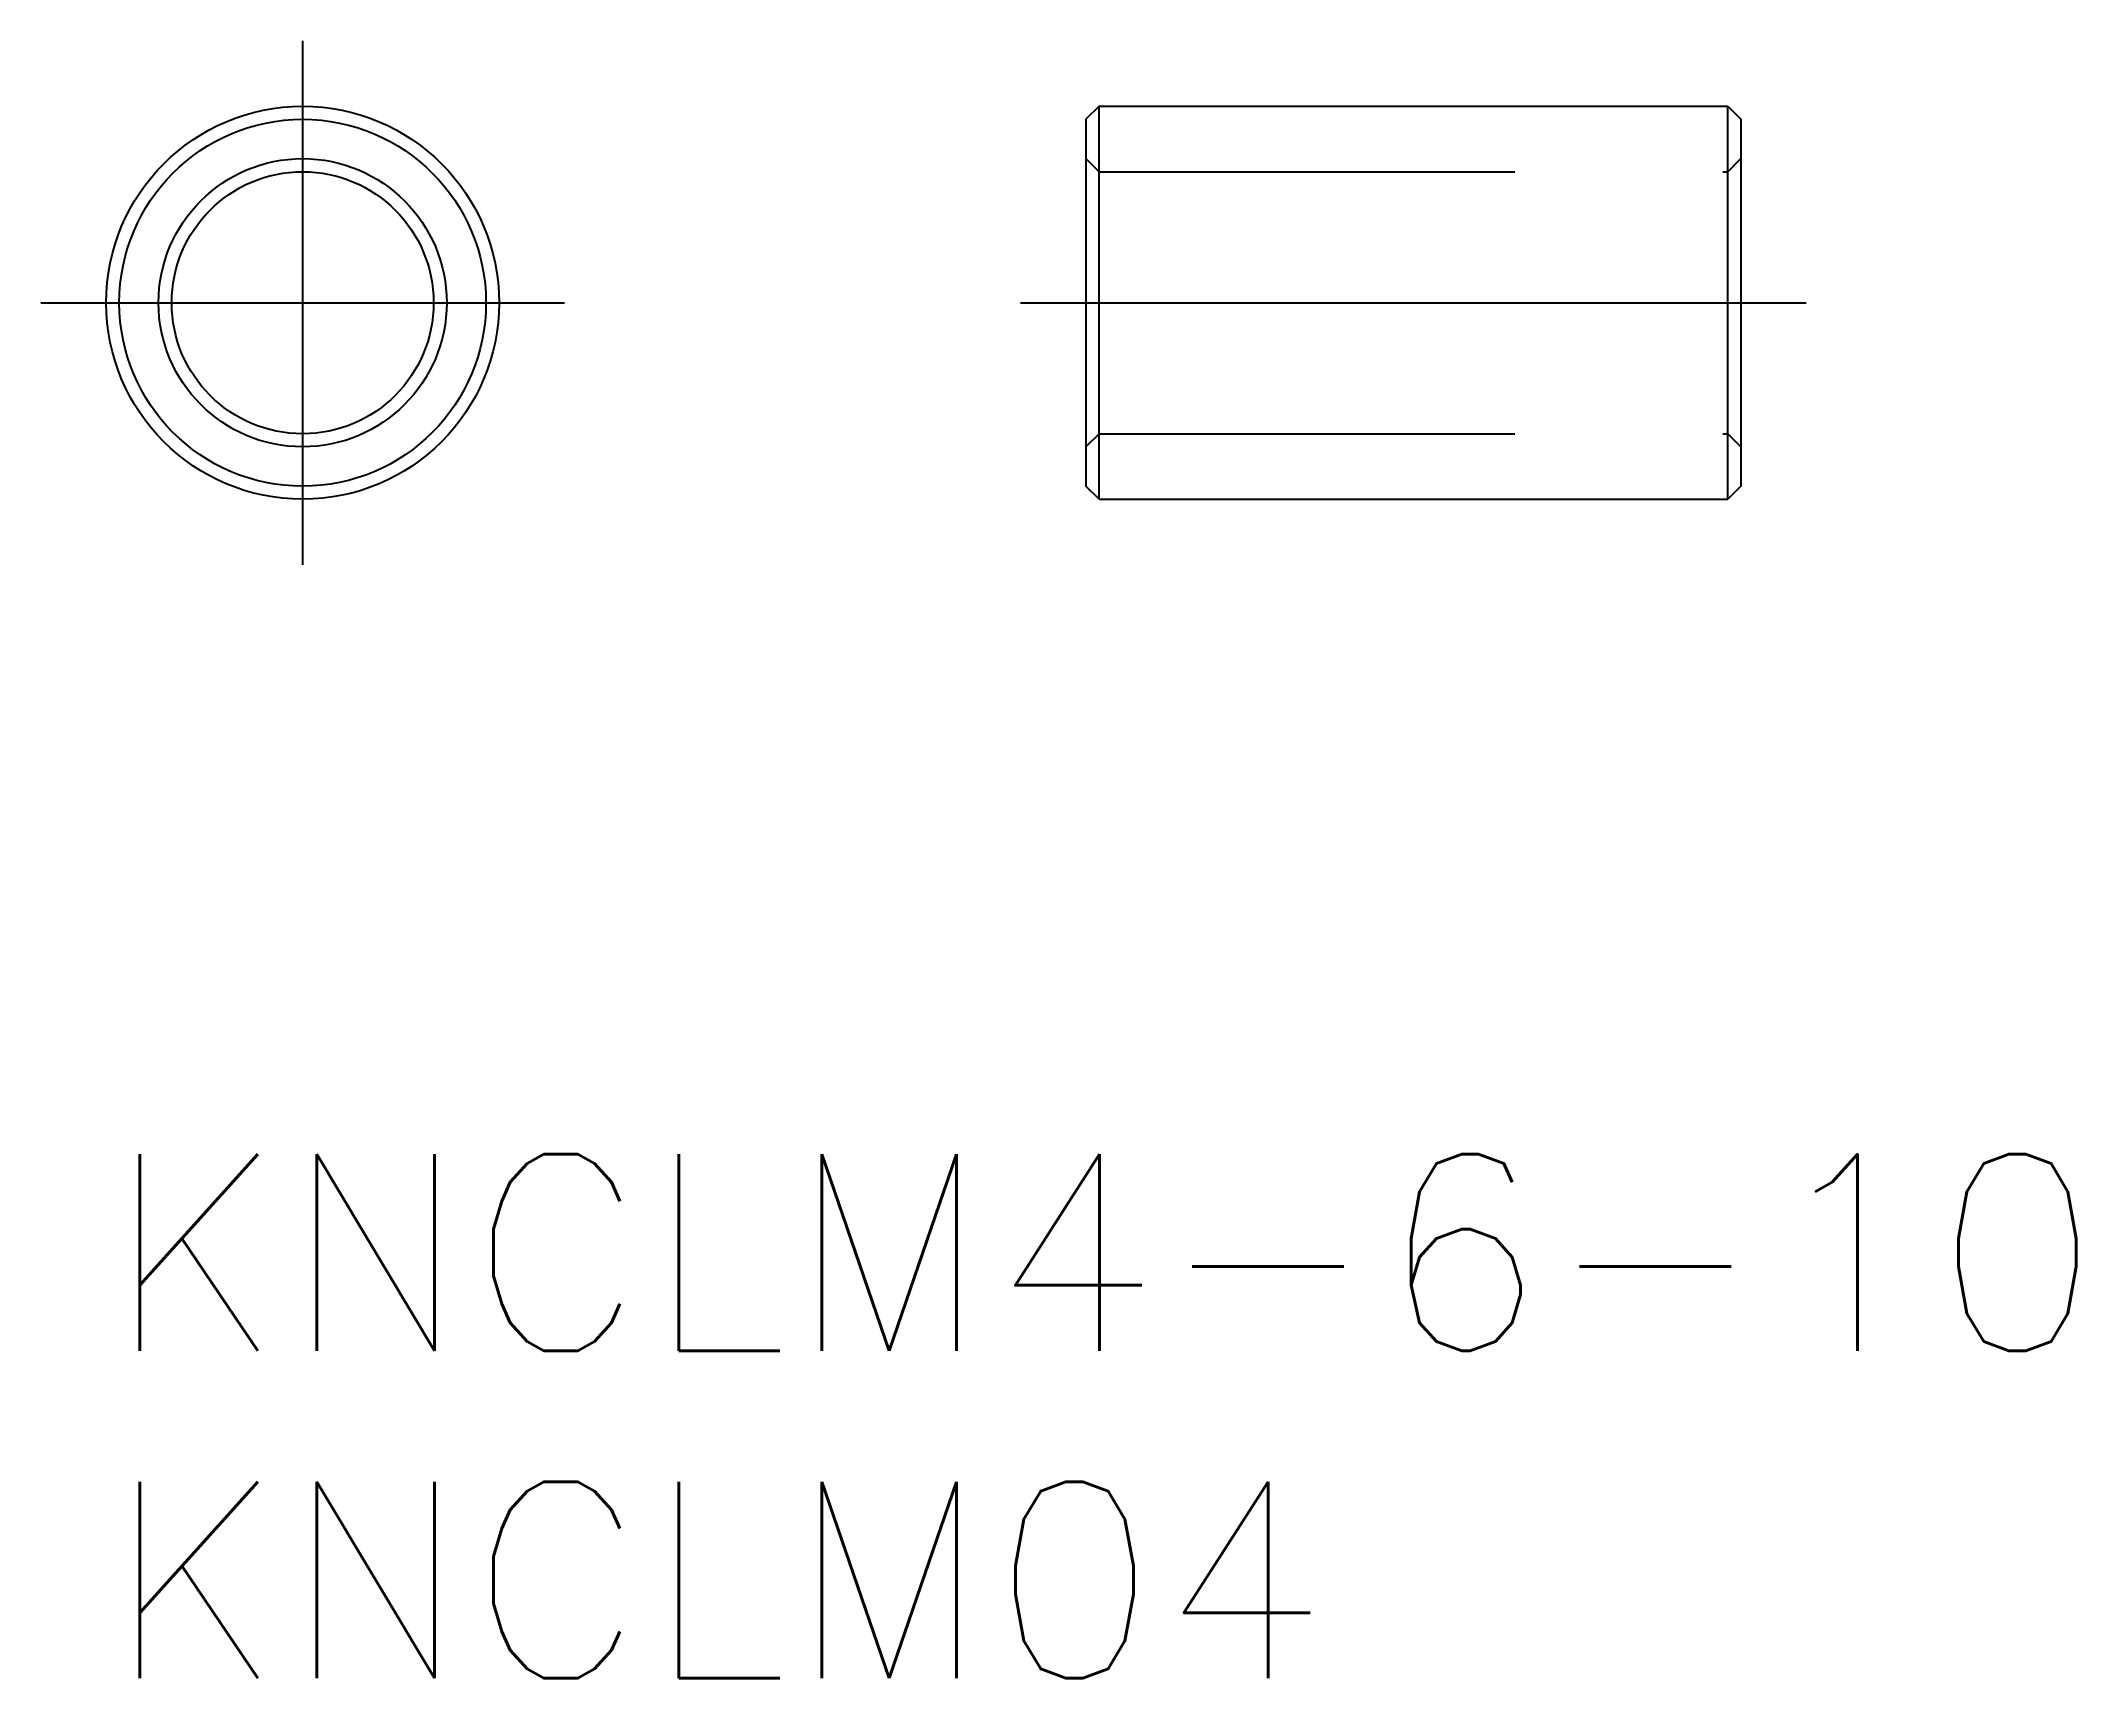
# Model space of a CAD drawing. Extents: x -1 to 30.1, y -8 to 17.
import ezdxf

# ---------------------------------------------------------------- set-up
doc = ezdxf.new("R2010")
doc.units = 0
doc.header["$LTSCALE"] = 0.5
doc.linetypes.add('CENTER', pattern=[50.8, 31.75, -6.35, 6.35, -6.35])
doc.linetypes.add('DASHED', pattern=[19.05, 12.7, -6.35])
for name, color, linetype in [('MSM_CENTER', 1, 'CENTER'), ('MSM_CONTINUOUS', 7, 'CONTINUOUS'), ('MSM_DASHED', 4, 'DASHED'), ('MSM_PART_NUMBER', 7, 'CONTINUOUS')]:
    doc.layers.add(name, color=color, linetype=linetype)
doc.styles.get("Standard").update_dxf_attribs({"font": 'txt.shx', "height": 1, "bigfont": 'bigfont.shx'})

# ---------------------------------------------------------------- blocks, each defined once
blk = doc.blocks.new('*U11')
at = {"layer": 'MSM_PART_NUMBER'}
blk.add_text('KNCLM4-6-10', height=3, dxfattribs=at).set_placement((0, -3))
blk = doc.blocks.new('*U12')
at = {"layer": 'MSM_PART_NUMBER'}
blk.add_text('KNCLM04', height=3, dxfattribs=at).set_placement((0, -8))

msp = doc.modelspace()

# ---------------------------------------------------------------- linework, layer by layer
at = {"layer": 'MSM_CENTER'}
for p, q in [((3, 17), (3, 9)), ((-1, 13), (7, 13)), ((13.962, 13), (25.962, 13))]:
    msp.add_line(p, q, dxfattribs=at)
at = {"layer": 'MSM_CONTINUOUS'}
for p, q in [((15.162, 16), (14.962, 15.8)), ((15.162, 16), (24.762, 16)), ((15.162, 10), (15.162, 16)), ((24.762, 10), (24.762, 16)), ((24.762, 16), (24.962, 15.8)), ((14.962, 15.8), (14.962, 10.2)), ((24.962, 15.8), (24.962, 10.2)), ((15.162, 10), (14.962, 10.2)), ((15.162, 10), (24.762, 10)), ((24.962, 10.2), (24.762, 10))]:
    msp.add_line(p, q, dxfattribs=at)
for radius in [3, 2.8, 2.2, 2]:
    msp.add_circle((3, 13), radius, dxfattribs=at)
at = {"layer": 'MSM_DASHED'}
for p, q in [((15.162, 15), (14.962, 15.2)), ((15.162, 15), (24.762, 15)), ((24.762, 15), (24.962, 15.2)), ((15.162, 11), (14.962, 10.8)), ((15.162, 11), (24.762, 11)), ((17.462, 11), (17.462, 11)), ((24.762, 11), (24.962, 10.8))]:
    msp.add_line(p, q, dxfattribs=at)

# ---------------------------------------------------------------- block references
at = {"layer": 'MSM_CONTINUOUS'}
for name in ['*U11', '*U12']:
    msp.add_blockref(name, (0, 0), dxfattribs=at)

doc.saveas('drawing.dxf')
